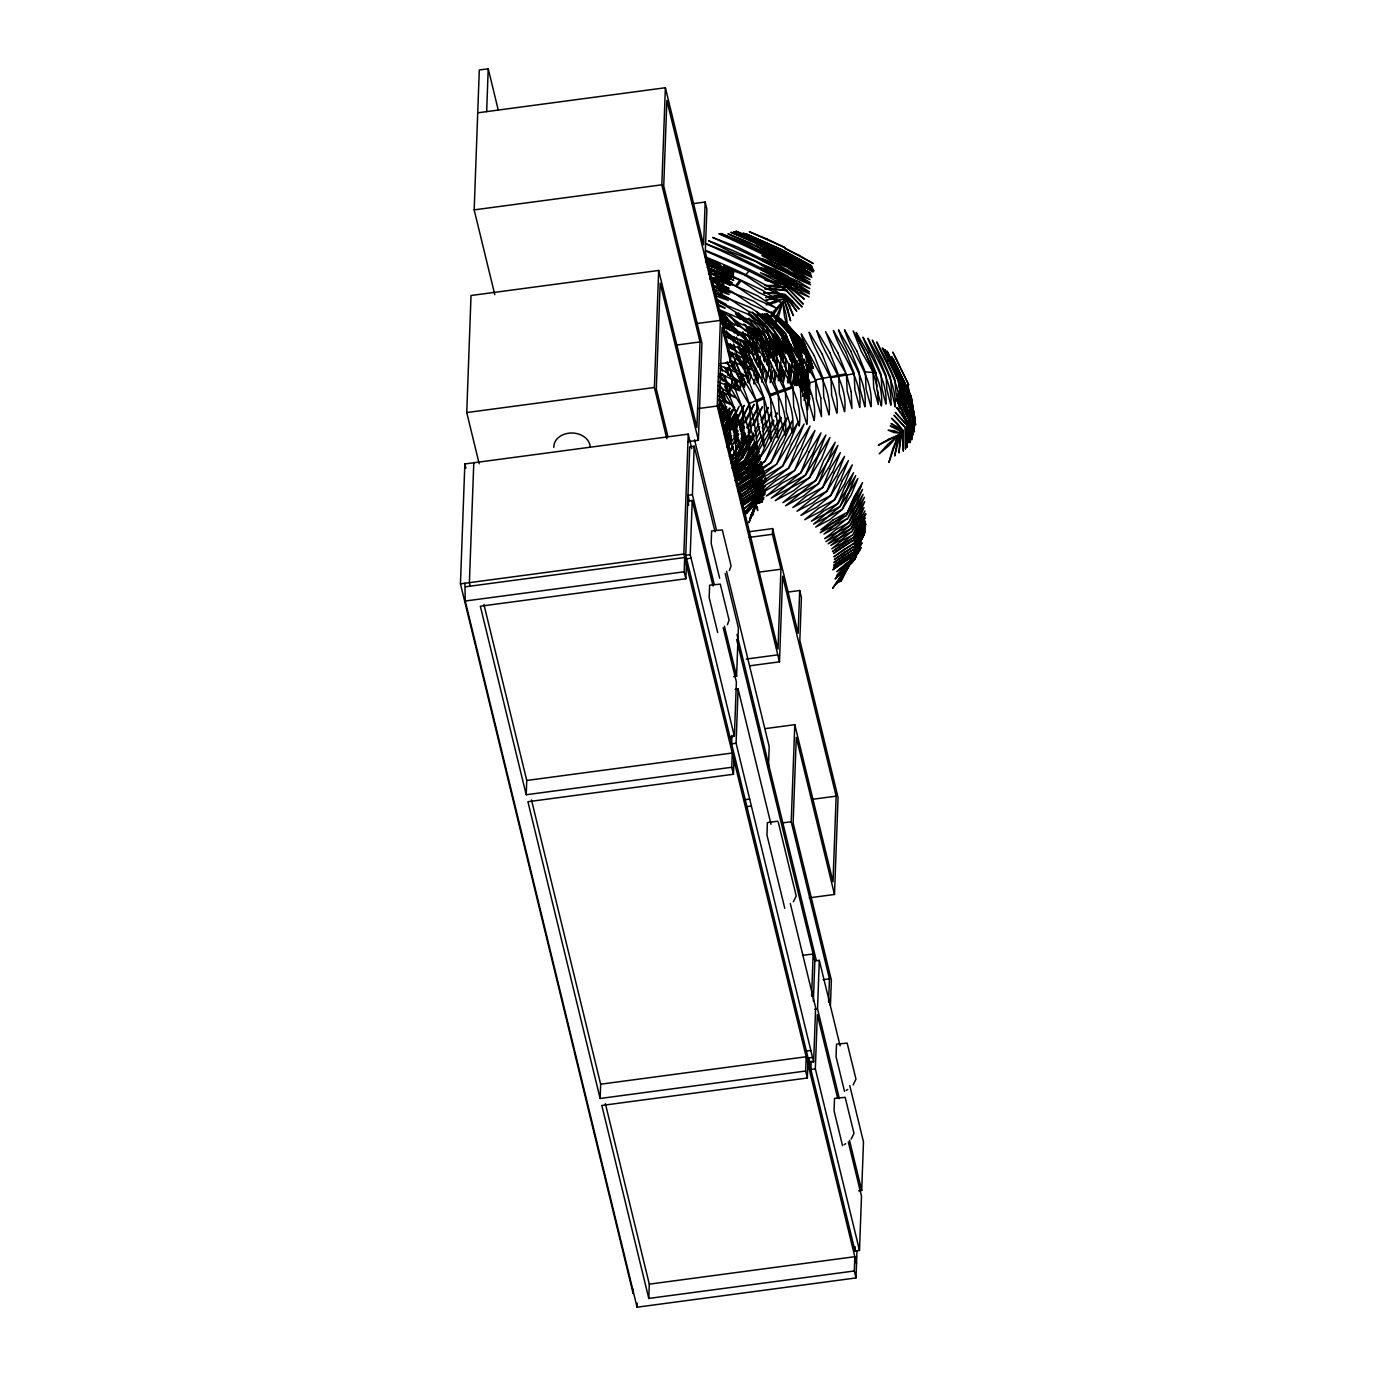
<?xml version="1.0" encoding="UTF-8"?>
<svg xmlns="http://www.w3.org/2000/svg" width="1376" height="1376" viewBox="0 0 1376 1376"><rect width="100%" height="100%" fill="white"/><g stroke="black" fill="none" stroke-linecap="round" stroke-linejoin="round"><path stroke-width="1.5" d="M721.678 319.507L721.695 315.018L722.331 320.178M722.331 321.674L722.314 324.684L721.884 321.227M725.307 320.539L725.324 317.546L725.754 320.986M725.96 324.22L725.943 327.213L725.307 322.053M726.15 321.537L726.167 318.51L726.597 322.001M726.803 323.738L726.786 328.296L726.356 324.805M734.99 387.894L735.025 379.415M740.34 375.734L740.288 388.445L743.178 375.562M743.625 365.242L743.642 358.878L736.47 337.034M744.364 378.796L744.33 387.275L745.568 381.754M747.65 366.188L746.394 378.073M747.667 361.957L747.684 357.708L743.092 341.179M748.424 382.442L748.475 371.847M751.709 369.834L751.76 359.239M754.065 380L754.048 384.042L756.748 371.967M754.082 375.94L754.117 369.852M757.092 382.545L757.144 372.397M757.247 359.824L757.264 355.765L752.861 339.958L745.465 324.719L749.868 340.526L757.264 355.765L756.353 359.79M760.24 370.488L760.292 360.34M761.685 382.029L762.717 364.726M764.592 361.974L764.626 356.35L760.584 342.16L755.544 331.616M766.071 370.849L766.002 382.098L768.874 369.542L768.943 358.293M729.71 385.59L729.624 393.261L732.548 379.449M733.047 369.8L733.116 362.129L732.29 366.068M719.459 393.192L719.51 389.374M727.852 375.338L727.956 367.719M773.123 360.77L771.988 352.961M774.619 369.834L774.43 383.164L776.752 372.879M777.199 370.832L777.388 357.519L775.548 365.741M780.966 358.104L780.76 369.938L778.352 380.774L779.762 363.522M783.426 362.696L783.494 358.74L779.848 346.408L774.034 333.714L777.732 346.03L783.546 358.723L782.686 362.352M783.615 370.23L783.391 382.064L785.404 373.034M785.799 371.228L786.023 359.394L780.261 346.683L776.546 334.351L782.359 347.062M808.813 396.116L808.71 401.568L808.692 397.681M809.277 389.288L809.38 383.01L805.252 372.449L807.213 377.179M809.329 396.116L809.294 401.5L809.277 396.288M633.287 1289.243L633.132 1293.526L460.444 583.854L464.847 463.953L688.241 434.111L691.801 448.714M479.192 463.798L466.739 412.559L471.022 295.513L658.674 270.453L696.91 427.558L700.04 341.919L661.822 184.814L665.382 87.737L477.73 112.815M494.792 294.636L474.17 209.874L479.295 69.987L488.222 68.8L498.284 110.149M856.99 1250.836L856.01 1277.943L637.071 1307.2L465.243 601.02L464.916 583.252M473.791 462.766L469.388 582.667L470.231 586.159M486.657 111.628L488.222 68.8M526.75 780.467L732.273 753.016L731.74 767.275L526.217 794.743L526.75 780.467L483.888 604.374M600.658 1084.202L806.181 1056.751L805.648 1071.027L600.125 1098.478L600.658 1084.202L531.48 799.903M666.844 438.72L654.391 387.499L658.674 270.453M637.071 1307.2L637.226 1303.124M649.3 1284.152L854.823 1256.701L854.307 1270.977L648.784 1298.428L649.3 1284.152L605.371 1103.638M856.526 1263.684L683.838 554.012L688.241 434.111M526.217 794.743L480.344 606.214L685.867 578.763L684.164 571.78L684.698 557.504L465.776 586.744M848.287 1141.891L861.496 1196.14L859.501 1250.388L855.029 1250.99L685.747 555.285L689.737 446.804L694.192 446.202L715.021 531.755M685.867 578.763L686.4 564.487M729.934 736.831L734.388 736.229L690.219 554.683L692.214 500.451L687.742 501.036L688.757 505.216M714.247 584.456L692.42 494.741L694.192 446.202M692.403 203.734L705.166 202.031L703.6 244.842L665.382 87.737M687.845 441.662L698.389 440.251L701.949 343.192L663.731 186.087L666.861 100.431L720.388 320.384L717.24 406.023L779.487 661.839L749.972 665.778M720.044 363.694L730.57 362.284L730.794 356.573L705.303 251.825L706.868 209.014L705.166 202.031M731.929 735.455L731.619 743.814L736.091 743.212L738.086 688.963L735.111 689.376M734.388 736.229L736.384 681.98L723.191 627.731M733.614 676.682L736.59 676.27L738.379 627.748L725.169 573.5M600.125 1098.478L527.92 801.726L733.442 774.258L733.958 759.999M730.57 362.284L722.09 327.368L719.149 407.296L777.99 649.145L780.932 569.217L772.435 534.301L772.641 528.59L749.456 531.686M768.496 765.847L769.201 746.618L726.545 571.281M779.487 661.839L782.634 576.2L836.144 796.136L833.013 881.792L794.778 724.67L765.262 728.626M828.593 1002.089L829.453 978.852L791.217 821.747L794.778 724.67M787.055 592.196L799.697 590.51L798.132 633.321L772.641 528.59M648.784 1298.428L601.828 1105.461L807.351 1078.01L807.867 1063.734M809.312 1058.282L809.157 1062.461L813.629 1061.859L815.624 1007.628L790.288 903.482M811.599 996.172L813.147 953.981L802.518 955.391M811.169 1061.102L810.86 1069.444L815.332 1068.842L817.327 1014.611L837.623 1098.065M813.371 1001.057L814.833 960.964L736.624 639.496M839.36 1098.616L817.533 1008.9L819.305 960.362L814.833 960.964M830.416 1005.65L831.362 980.125L793.126 823.02L796.274 737.364L834.492 894.469L809.191 897.857M834.492 894.469L838.053 797.409L799.834 640.304L801.4 597.494L799.697 590.51M855.029 1250.99L855.184 1246.811M858.727 1190.842L861.703 1190.429L863.474 1141.908L849.766 1085.561M787.794 377.299L787.64 381.135L788.448 377.058M787.949 373.481L789.325 363.539M789.669 370.952L789.91 365.208M790.357 365.225L788.018 383.061L789.704 365.483M794.726 372.844L795.087 363.711L789.79 348.713M801.554 371.021L799.594 386.88L801.64 369.146M809.071 388.342L809.432 382.27L804.22 369.267L809.484 382.218L808.778 389.614M807.282 389.563L806.422 398.61L807.936 382.081M807.351 389.064L808.039 381.926M713.542 283.129L714.041 277.969L722.022 293.312L717.378 285.916M794.657 374.668L792.714 384.386L795.087 363.711L788.844 348.214M798.235 376.422L796.377 385.676L798.648 365.982L796.928 360.718M798.235 375.975L799.903 367.65L797.856 385.366L798.648 365.982L796.24 360.357M724.722 379.793L725.548 375.82M726.356 371.847L727.182 367.874M730.192 375.94L731.447 370.024M781.895 365.982L780.88 381.427L783.271 370.574M784.406 366.618L786.023 359.394M735.386 388.17L736.624 382.648M742.421 364.399L743.642 358.878M744.399 372.432L747.684 357.708L739.961 341.781M749.714 366.326L751.365 358.964M749.232 383.01L750.883 375.648M758.503 364.33L760.309 356.281M757.54 382.562L759.346 374.513M771.317 365.173L770.216 382.614L772.985 370.282M763.663 360.529L764.626 356.35L757.901 342.28L754.444 330.12M763.112 375.751L764.54 369.473M767.034 364.795L768.462 358.517M712.699 283.043L714.041 277.969L716.707 284.333M804.771 360.271L799.955 372.896L804.53 360.03M753.807 511.081L752.345 515.759L755.82 505.25L748.888 522.708L752.19 514.263M754.358 509.928L755.82 505.25L752.517 513.695M826.443 463.626L818.428 483.767L803.412 496.1L785.558 505.818L800.574 493.468L818.428 483.767L829.866 465.57L837.881 445.428L815.744 480.568L800.729 492.9L782.875 502.618L797.891 490.269L815.744 480.568L823.76 460.427L835.198 442.229L827.182 462.37M752.913 511.511L749.989 518.821L756.06 503.857L762.476 501.741L756.095 503.874L753.119 511.167M753.394 510.066L756.301 503.117L750.436 517.238L753.343 510.29M754.598 442.78L747.994 458.225L733.219 469.44M756.267 438.91L760.016 431.514M763.302 431.445L771.558 412.129L768.41 417.41M773.931 420.643L767.309 436.106L753.652 459.016L735.868 472.518M775.582 416.79L777.234 412.92L775.135 416.446M781.138 417.719C772.177 441.558 759.758 465.501 735.747 476.956M732.565 446.357L730.157 451.689L733.339 447.028M734.165 442.814L738.723 434.369M741.079 433.956L744.296 426.852M735.541 449.264L739.566 440.389M744.863 435.074L741.647 442.195L733.133 454.596L729.813 457.262M740.684 446.426L735.764 457.228L731.31 460.754M745.723 440.87L735.764 457.228L730.725 459.825M753.738 432.924L742.576 457.572L732.634 464.727L739.308 461.321L746.858 450.399M749.318 444.998L752.586 437.792L745.087 448.748L739.359 461.356L733.425 466.051M759.707 426.474L742.576 457.572L731.929 464.434M761.41 422.673L768.29 407.52L761.014 420.213M727.302 439.305L729.693 434.042M733.511 432.03L736.693 425.012M728.747 445.291L731.138 440.028M738.138 430.98L728.231 447.234M739.738 427.472L742.128 422.208L739.978 425.339M719.786 412.662L723.054 405.593L718.668 412.112M721.798 417.427L726.717 406.832L720.13 416.601M723.449 422.14L729.985 408.018L723.398 417.788M724.98 425.373L732.342 409.48L723.57 422.518M724.258 430.292L735.472 412.473L729.314 425.769M725.479 434.386L728.11 428.693M755.028 442.143L749.954 453.031L742.644 463.918L748.578 451.225L754.839 441.885M754.77 445.274L749.92 455.68L742.92 466.103L748.596 453.942L754.409 445.274M747.185 472.983L752.586 461.39L759.26 451.448L753.859 463.041L747.185 472.983L736.693 478.504M721.815 425.132L729.676 408.466L721.557 423.103M724.12 429.45L734.612 407.244L723.449 427.368M727.078 432.098L739.308 406.195L724.086 433.629M726.287 438.342L744.141 405.352L732.772 429.415M726.872 446.994L731.241 437.74M739.48 425.115L749.094 404.75L733.872 432.184M729.349 451.982L738.104 433.474M741.956 430.086L743.711 426.388M745.448 422.69L754.203 404.183L739.978 429.794M739.222 442.625L732.152 457.572L745.414 433.698M740.976 438.892L743.625 433.285M748.2 428.108L750.849 422.501M752.603 418.768L757.901 407.554L746.686 427.764M746.446 436.14L736.728 456.694L731.705 460.186M753.652 425.373L762.476 406.677L748.2 432.408M718.616 406.47L720.37 402.824M720.302 414.658L722.108 410.891L720.026 414.606M721.884 418.579L726.39 409.171L721.179 418.459M804.874 396.013L807.884 390.062L807.471 409.704L807.884 390.062L803.928 400.158M756.404 476.887L752.569 484.335L755.596 479.433M757.608 476.182L762.39 466.877L757.35 475.03M758.331 477.575L753.549 486.863L758.589 478.71M761.444 473.138L763.37 469.422L759.346 475.941M759.414 480.809L764.196 471.504L754.392 488.962L758.417 482.443M762.442 481.72L755.51 493.588L762.304 481.032M760.842 487.603L756.06 496.908L765.864 479.45L755.923 495.205L765.744 477.747L760.962 487.052M726.82 440.423L730.88 433.096M727.715 447.131L731.774 439.821M733.804 436.158L736.848 430.671M729.779 452.05L732.823 446.564M734.853 442.9L737.897 437.413M740.804 449.35L736.728 456.694L731.464 460.238M742.851 445.669L751.004 430.98M754.788 431.101L758.933 423.842M711.856 281.306L714.041 277.625M861.032 486.536L852.948 500.159L846.068 516.138L854.152 502.532L862.563 482.512L854.1 496.753L846.911 513.472L855.373 499.23M762.115 427.988L766.312 420.936M761.65 435.315L747.994 458.225L731.843 468.046M773.037 419.972L763.577 435.831L753.652 459.016L734.337 470.764M780.691 417.375L769.15 436.76L759.225 459.945L734.474 475.494M856.25 554.906L850.368 563.541L860.103 549.953L836.574 575.839L852.724 559.206L861.152 547.528L856.732 554.15M854.238 558.587L858.555 552.137M726.064 431.17L728.437 427.661M730.484 425.184L737.57 414.675L730.518 429.862L725.806 436.88M732.651 429.157L739.084 419.749M727.336 441.627L731.636 435.349M734.612 433.182L736.745 430.052M742.576 443.055L748.991 433.664M740.838 431.273L744.038 426.612M735.472 443.932L738.671 439.271M741.698 437.293L744.898 432.632M736.521 286.586L740.804 281.031M735.61 285.709L739.944 280.154M804.1 359.6L797.254 366.274L804.014 359.153M745.121 275.63L749.456 270.401M729.383 570.455L731.103 565.949L722.28 529.898L711.616 530.93L711.168 543.348L719.665 578.264M727.388 624.704L729.108 620.18L720.284 584.146L709.638 585.178L709.173 597.58L717.67 632.496M836.298 577.679L850.334 563.214L843.333 570.868M793.367 901.727L796.222 896L778.317 822.298M853.12 1084.89L855.975 1079.162L847.152 1043.111L836.505 1044.143L836.04 1056.562L844.537 1091.478M851.142 1139.122L853.997 1133.394L845.156 1097.343L834.51 1098.392L834.062 1110.793L842.542 1145.709M731.619 463.987L737.519 459.274L730.862 462.766M733.735 470.265L742.094 463.66L734.767 467.513M735.868 471.194L742.558 465.914L733.408 470.747M734.836 475.219L743.952 468.012L733.976 473.275M736.263 478.401L745.826 470.833L752.517 460.891L757.918 449.298L751.244 459.24L745.844 470.833L735.352 476.354M737.588 480.551L742.386 476.767M739.29 482.357L748.406 475.15L754.753 465.673L759.913 454.63L753.549 464.108L748.406 475.15L738.413 480.413M737.054 484.885L749.318 477.558L737.519 485.934M738.344 487.414L750.608 480.069L738.809 488.463M735.059 480.671L744.468 473.31L765.073 461.235L778.231 439.563L787.571 417.066L774.396 438.703L765.056 461.201L747.822 474.737L737.519 480.774M736.418 485.745L751.244 474.307L770.852 462.611L783.391 441.954L792.37 420.643L779.848 441.404L770.887 462.697L754.375 475.305L736.556 485.952M737.897 490.819L751.657 482.133L737.949 491.37M739.29 492.453L752.276 484.249L739.325 492.969M740.271 494.982L753.257 486.777L740.305 495.515M741.096 497.08L754.082 488.876L741.148 497.596M741.664 499.488L754.65 491.284L741.716 500.004M740.598 502.911L755.2 493.502L740.632 503.169M742.644 503.324L755.63 495.102L742.679 503.84M742.644 505.13L755.785 496.822L742.696 505.663M846.154 1090.48L847.719 1089.448M844.176 1144.729L845.724 1143.68M729.366 456.591L733.133 454.596M749.163 403.615L763.302 397.234M756.714 401.826L763.8 398.696M770.973 395.703L793.04 387.688M770.508 394.258L792.662 386.312M808.09 383.164L815.693 381.152M815.4 379.862L846.223 373.704M831.001 377.643L854.118 373.739M474.17 209.874L661.822 184.814M697.185 323.48L720.388 320.384M676.854 345.015L700.04 341.919M466.739 412.559L654.391 387.499M698.268 408.569L717.24 406.023M692.42 494.741L687.948 495.326L689.479 501.586M749.249 537.397L772.435 534.301M460.444 583.854L683.838 554.012M685.747 555.285L690.219 554.683M686.607 558.776L691.079 558.174M465.243 601.02L684.164 571.78M759.844 572.02L780.932 569.217M746.153 659.087L777.784 654.856M745.224 799.662L749.679 799.078M746.91 806.646L751.382 806.061M812.958 799.232L836.144 796.136M777.87 821.18L767.395 822.59L766.948 834.991L784.784 908.315M782.789 822.865L791.217 821.747M823.123 979.695L829.453 978.852M814.558 1009.296L817.533 1008.9M806.388 1051.04L810.86 1050.438M808.09 1058.024L812.545 1057.422M709.036 270.126L713.198 269.885M709.053 271.76L715.124 271.399L729.469 280.876L715.124 271.433L708.812 271.192M708.795 274.082L714.866 273.738L708.554 273.514M710.085 269.576L713.542 269.696M865.177 371.898L875.944 372.69M706.421 260.374L712.183 261.13M706.903 261.492L714.161 262.438L707.006 260.872M707.23 262.317L714.488 263.263L707.333 261.698M705.888 262.506L714.952 263.693L706.008 261.732M707.608 264.381L714.866 265.344L707.711 263.779M707.711 265.688L714.952 266.634L707.797 265.069M711.598 266.841L715.228 267.322L708.072 265.757M801.933 355.008L798.51 354.544L802.242 356.229M706.37 259.6L712.699 260.477L706.37 259.359M705.785 259.84L709.62 260.477M711.736 260.89L705.974 259.944L711.753 260.872M705.854 259.789L709.638 260.46M706.524 259.737L712.2 260.976M715.847 300.931L746.979 313.762L767.653 327.694L744.106 317.529L715.967 299.59M712.011 284.694L753.446 301.069L772.228 313.659L750.728 304.285L731.929 291.695L711.788 280.996M714.092 292.675L750.281 307.536L769.941 320.608L747.34 310.666L727.68 297.577L713.387 289.992M708.692 265.035L762.08 290.061L780.794 302.393L759.225 292.778L740.512 280.429L707.264 267.185M710.205 276.817L736.108 286.208L757.66 295.823L776.374 308.155L754.805 298.54L736.091 286.191L712.269 273.704M713.886 286.862L730.226 292.796L717.274 285.572M712.699 288.582L729.039 294.516L716.088 287.309M715.056 295.651L728.351 300.467L714.591 292.813M716.621 300.88L726.098 304.337L715.778 298.592M717.532 305.386L725.118 308.138L718.238 304.302M719.184 312.197L722.985 313.573L719.545 311.664M705.045 256.796C732.72 267.873 760.206 280.532 785.111 296.992L763.542 287.223L744.846 275.045L718.943 265.516L706.094 258.843M709.964 279.053L728.988 288.41L716.019 283.49M705.664 250.518C733.941 261.543 761.805 274.357 787.45 290.646C760.584 276.284 733.494 263.401 705.682 250.965M714.006 261.681L719.854 264.003M715.864 263.59L719.545 265.069M723.845 266.6L733.614 270.47L723.759 265.551M726.27 274.667L733.735 277.642L726.218 273.876M802.191 352.875L798.458 351.396L801.107 353.168M709.122 268.888L733.718 280.274L708.795 269.163M709.414 272.156L732.152 282.802L721.076 278.382M720.594 269.558L707.539 264.261L714.385 267.718M728.85 274.116L732.582 275.63L725.737 272.173M722.348 273.033L731.671 276.817M722.864 327.058L736.521 332.837L759.277 348.283L733.907 337.55L725.152 331.599M724.172 336.002L731.912 339.27L754.891 354.819L729.727 344.189M728.265 351.602L751.502 361.406L728.523 345.858M730.467 360.564L751.554 369.473L730.536 355.249M719.958 365.638L746.807 376.972L725.788 362.765M720.061 374.117L743.074 383.835L720.302 368.424M718.324 381.857L739.411 390.75L718.392 376.542M718.582 390.457L735.833 397.75L718.324 385.899M718.788 399.453L732.221 405.112L718.203 395.634M718.375 407.485L730.123 412.456L718.41 404.596M721.144 417.719L731.017 421.899L720.852 415.07M723.638 427.093L729.332 429.536L722.331 424.978M721.058 318.527L740.735 327.006L763.198 342.16L737.622 331.117L722.056 320.642M714.574 261.302L720.181 263.779M726.975 267.047L734.457 270.332L723.931 265.413M729.091 268.32L734.973 270.9L729.452 268.32M730.45 269.421L734.388 271.158L730.226 269.128M720.061 265.43L710.704 261.32L719.476 265.413M726.855 268.698L732.462 271.175L723.243 266.531M763.663 241.677L745.809 233.8L782.187 249.916L764.351 242.038M762.235 241.368L744.382 233.49L780.76 249.606L810.137 265.568L796.188 258M762.923 241.729L794.674 257.226M713.972 261.423L719.51 264.003M727.199 268.716L732.462 271.175L714.333 263.693L733.322 272.431L724.034 267.787M773.278 256.83L744.364 242.589L720.904 233.507C748.596 246.321 775.892 258.912 802.741 273.377L778.627 259.359M782.015 262.111L742.404 242.795L718.943 233.714C746.635 246.528 773.931 259.118 800.78 273.583L788.895 266.136M769.253 262.678L737.158 246.906L712.63 237.429C741.578 250.81 770.13 263.968 798.183 279.087L780.433 267.976M775.531 273.618L794.158 282.458C767.344 265.448 738.241 252.066 708.588 240.783L731.378 252.135L755.906 261.629L773.673 272.74M772.194 273.583L730.776 253.39L706.249 243.913C735.197 257.312 763.749 270.453 791.819 285.589L775.823 275.578M770.457 248.402L813.25 269.472L799.387 261.457M769.872 248.23L753.188 240.198L810.877 267.099L785.283 253.322L798.476 260.958M723.57 267.357L732.858 272.001M715.864 263.796L723.312 267.512M714.798 264.123L724.103 268.767M708.932 272.551L717.378 276.903M722.658 273.6L730.157 277.47L722.778 272.895M798.2 260.958L777.251 249.452L736.126 231.237L777.251 249.452L798.286 260.683M803.464 263.745L810.498 267.46L803.515 263.59M775.909 265.688L789.05 272.706L775.376 267.666L762.235 260.649L788.689 270.59L775.531 263.573L761.857 258.533L775.015 265.551M774.86 274.736L788.018 281.753L774.344 276.731L761.186 269.713L787.949 279.758L774.791 272.723L761.117 267.701L774.258 274.718M720.542 279.896L730.639 285.348L710.738 277.006M794.76 257.69L808.71 265.258L779.298 249.348L742.954 233.18L779.332 249.297L793.247 256.916M798.114 349.848L801.881 351.998M716.758 270.694L730.002 279.5L716.707 270.814M798.734 286.93L809.501 293.793L798.476 289.029L787.708 282.166L809.432 291.798L798.665 284.918L787.622 280.154L798.407 287.034M799.852 348.799L796.687 346.374L800.488 349.848M803.343 352.239L806.508 354.664L801.434 350.02M714.608 274.839L723.862 284.471L718.805 279.999M726.786 343.226L735.489 351.138M729.246 353.099L732.135 355.73L729.521 352.342M744.382 321.434L735.541 313.315L740.271 319.37M749.008 326.542L762.27 338.72L768.84 352.032L770.371 358.07M745.104 333.56L754.34 342.039L759.5 352.48M734.56 325.39L725.324 316.893C738.344 335.056 759.621 347.87 760.894 372.518M723.346 320.625L738.121 335.108M739.084 339.098L746.772 346.167L750.212 353.116M726.098 330.859L738.138 344.585M734.148 342.263L724.275 331.857M749.043 318.303C762.424 329.604 772.658 344.912 775.462 362.421L769.494 350.106L766.26 337.516L754.237 326.232L748.166 318.63M797.547 335.555L788.207 325.94L803.515 342.727L795.242 333.181M789.342 327.299L801.761 340.044M795.328 334.11L804.668 343.725L786.745 323.704L797.633 336.484M791.836 330.257L780.76 319.043L795.93 336.449L800.35 346.872M792.387 330.945L800.419 339.236L783.804 321.967M787.743 327.127L778.386 317.46L794.262 335.916L801.658 355.971L794.244 335.933L784.888 326.25M788.568 327.918L793.023 332.528M786.573 326.783L795.93 336.449L801.864 353.047M786.074 326.594L776.7 316.927L790.478 332.803L781.688 323.721M778.575 319.559L771.248 311.991L792.335 335.108L773.948 315.207M725.548 317.323L718.874 310.477L726.356 318.303L718.427 310.34M719.218 311.664L723.26 315.861L719.82 312.249M719.218 311.974L721.918 314.777L718.478 311.148M721.11 313.143L724.55 316.772M727.904 321.623L727.164 318.492L722.383 313.298L724.516 315.603M725.066 316.136L727.182 318.441M789.686 328.245L793.591 332.682M798.046 338.29L790.908 330.12L805.665 347.113L798.544 338.926M732.84 326.817L734.767 329.139L732.926 326.611M715.451 277.539L722.572 287.859L715.193 277.677M726.511 317.77L728.3 320.023L724.447 314.949L728.747 322.345M749.972 327.006L759.432 339.098L766.002 352.411L769.58 366.515L763.009 353.219L759.432 339.098L743.814 323.91M745.465 322.018L738.379 312.937L751.623 325.114L762.27 338.72L765.83 352.841L771.472 364.244M745.689 330.98L729.366 315.087L738.018 326.146M749.404 335.727L754.34 342.039L758.073 356.797L764.953 370.712L764.007 367.014M741.647 332.786L750.298 343.862L754.014 358.603L758.314 367.306M741.836 339.855L746.772 346.167L750.505 360.925L757.385 374.822L755.51 367.444M723.036 320.797L730.45 330.274M730.398 344.052L735.627 350.777M728.592 320.935L728.97 321.64M727.147 319.215L725.943 317.546L728.936 321.468L727.732 319.8M731.757 326.49L734.578 330.67L731.998 326.284M731.946 327.746L734.801 332.528L732.187 327.66M740.116 348.231C757.798 375.923 770.956 407.984 771.042 441.266L765.383 421.056L763.835 397.922L748.871 372.758L738.706 346.511M732.032 349.538L728.85 344.172L730.398 348.162M734.165 353.116L744.812 371.004L756.422 401.001L740.46 374.169L731.946 352.17M730.243 361.974C745.981 388.72 756.92 419.439 757.006 450.743L750.986 429.192L749.318 404.51L733.339 377.66L727.147 361.664M724.412 367.186L729.744 376.13M719.786 374.341L724.034 381.496M719.682 384.661L722.882 390.027M724.997 393.605L735.644 411.51L741.681 433.079L743.35 457.744L737.312 436.192L735.661 411.527L724.808 383.491M719.424 399.109L729.005 415.208L730.673 439.907L736.71 461.459L735.042 436.794L729.555 417.186M864.833 351.241L853.103 330.911L861.238 351.293L872.969 371.623L877.062 386.604M731.413 326.972L734.474 332.923M738.723 356.057L744.089 366.859L748.131 382.631M734.801 361.097L739.239 370.041L743.35 385.899L737.14 373.378M748.682 363.178L741.819 349.28L743.212 354.819M751.554 376.198L744.141 358.5M722.056 373.395L725.754 380.86L730.157 397.578L724.619 386.364M900.437 367.667L892.818 352.084L908.745 384.953L901.108 369.37M900.3 373.412L893.007 358.5L910.379 394.688L914.988 419.749L911.222 396.873L894.761 362.593L910.379 394.688L912.684 409.859M725.462 367.77L729.813 376.646M750.35 329.036L755.888 340.474L759.208 352.342M757.522 350.57L752.896 341.042L749.593 329.191M742.868 331.736L747.168 340.577M744.038 341.179L750.058 353.58M733.89 331.719L731.31 326.422L732.462 330.55M737.639 346.494L741.079 353.563M735.782 355.197L738.362 360.512L733.752 343.983M720.37 390.509L726.253 402.566L723.036 390.836M719.046 399.814L721.832 405.524L720.25 399.762M776.907 355.954C771.73 338.96 763.646 323.549 748.527 312.885C757.729 327.213 775.135 335.864 777.612 354.045M731.224 326.989L732.668 329.965M899.508 373.12L891.562 356.573L911.222 396.873L912.718 407.279M765.589 349.384L762.218 342.349L758.193 328.176L764.918 342.228L768.943 356.418M783.89 352.652C779.762 335.899 769.941 322.294 756.301 311.475C766.277 325.596 783.064 335.176 785.576 353.649M776.563 355.73L770.766 343.226L766.621 329.242L773.26 343.518L776.804 355.507M773.174 356.952L766.535 342.676L762.407 328.675L770.801 348.954M789.807 346.976L793.212 354.423M798.08 357.88L794.468 349.452L796.945 357.038M795.62 354.698L792.731 347.956L793.969 351.74M792.782 349.814L790.374 344.189L791.527 347.715M785.3 343.518L781.344 334.265L785.318 346.391L790.873 359.325L783.89 338.324L793.006 362.284L787.708 349.9M803.206 346.546L800.161 339.408L806.525 356.59L803.962 348.317M801.709 347.044L797.478 337.137L800.316 346.305M804.203 353.821L798.596 338.427L803.945 352.308M906.13 397.096L911.531 410.048L905.236 398.662L899.835 385.71L911.755 407.09L900.059 382.752L905.46 395.703M807.471 378.297L809.432 383.01L809.398 388.376M807.299 378.985L805.39 374.392L809.449 384.661L809.432 388.152M807.557 380.068L809.449 384.661M806.852 381.014L804.943 376.422L809.002 386.708L807.093 382.115M865.573 353.099L872.969 371.623L873.691 387.688L878.284 404.544L877.664 390.492M810.344 360.168L804.719 345.806L812.132 366.274L809.174 358.654M806.026 349.263L811.978 364.571L804.306 343.983L811.341 363.556M804.926 349.16L801.451 340.199L805.115 350.261M804.754 349.349L808.056 357.812L804.547 348.18M805.029 370.23L799.714 356.453L807.936 378.778L801.709 363.023M808.022 379.828L798.458 355.06L805.459 373.618M800.763 363.075L804.169 371.864L795.999 350.674L803.412 370.316L800.522 362.868M730.811 377.918L742.421 407.932L748.458 429.501L750.109 454.166L744.089 432.614L742.421 407.95L726.459 381.083L724.137 375.098M720.267 365.087L722.589 371.09M718.943 389.219L729.005 415.208M719.046 411.218L722.142 419.216M730.14 324.96L728.282 320.023L730.002 325.544M728.919 323.721L730.192 327.092M808.847 361.475L806.302 354.544L811.427 368.854L808.864 361.922M803.12 365.225L808.606 380L800.264 358.431L807.987 379.638M809.518 357.244L806.972 350.14L812.132 365.053L809.604 357.949M798.802 359.566L801.916 369.06M793.935 355.576L796.962 364.795L794.554 385.486L796.928 364.795L790.684 349.298M805.717 356.659L807.488 362.645M807.248 364.571L809.604 372.535L808.073 364.64M730.381 352.342L731.482 356.246M722.692 421.194L728.179 440.784L728.867 451.07M747.736 342.658L750.625 352.978M741.733 332.923L742.885 337.051M736.504 329.38L738.224 335.572M734.182 336.742L735.919 342.951M727.749 334.248L728.902 338.376M792.576 350.863L785.954 334.282L766.776 313.487L786.006 334.265L788.947 345.118M720.319 373.343L722.28 380.774M733.683 361.682L736.263 371.589M736.504 381.41L738.568 389.339L731.464 375.029L729.4 367.1M737.433 354.44L739.462 362.335M808.847 387.292L810.653 394.379M698.389 440.251L660.17 283.146L656.3 388.772L667.928 436.57M694.553 439.787L716.38 529.536M819.305 960.362L840.134 1045.915M737.003 634.491L816.226 960.104M724.412 626.2L736.59 676.27M849.508 1140.36L861.703 1190.429M692.214 500.451L713.026 586.004M738.086 688.963L771.024 824.344M736.091 743.212L813.629 1061.859M815.332 1068.842L859.501 1250.388M731.74 767.275L733.442 774.258M805.648 1071.027L807.351 1078.01M854.307 1270.977L856.01 1277.943M464.847 463.953L465.862 468.132M728.145 324.306L728.884 327.436L728.282 323.188M911.136 412.508L914.438 426.612L911.153 407.193L912.391 417.805M912.168 420.764L914.214 429.57M904.548 398.163L907.214 410.289L902.931 383.921L887.038 351.086L903.017 383.921L904.118 396.133M902.14 405.129L898.304 380.774L902.398 405.112M806.13 362.198L808.314 377.488L805.717 362.112M911.927 405.628L913.974 416.842L912.735 407.778M912.942 411.734L914.988 422.948L914.455 419.198M912.546 412.903L913.234 416.636L912.701 412.989M913.114 410.891L914.455 420.265M912.185 409.343L907.816 384.988L911.961 410.151L910.585 400.605M909.278 392.607L910.843 403.546M809.191 395.256L809.724 399.143M720.25 314.554L720.886 319.731M722.28 421.28L722.555 425.39M553.84 447.372A18.198 14.156 2.1 0 1 571.436 432.993A18.198 14.156 2.1 0 1 590.201 446.959M902.243 431.445L903.378 451.036L902.243 431.445M723.036 316.102L723.656 325.768L723.036 316.102M724.344 317.013L724.963 326.68L724.344 317.013M902.828 430.327L902.914 449.333L902.828 430.327M905.391 427.644L905.494 448.937L905.391 427.644L894.004 415.277L905.425 427.661M906.99 425.15L907.094 446.994L906.99 425.15L895.294 412.439L907.025 425.15M790.667 371.64L790.254 382.064L792.507 362.387L790.667 371.64M899.698 442.367L898.958 452.962L901.727 431.858L899.698 442.367M801.967 378.589L801.073 388.049L803.068 370.368L801.967 378.589M802.707 379.776L801.864 388.703L803.756 372.002L802.707 379.776M803.997 381.53L803.154 390.457L805.046 373.756L803.997 381.53M805.235 382.906L804.392 391.85L806.284 375.149L805.235 382.906M805.803 384.902L804.96 393.828L806.852 377.127L805.803 384.902M806.491 386.673L805.631 395.617L807.523 378.916L806.491 386.673M896.808 444.414L894.658 455.955L900.214 433.182L896.808 444.414M777.079 315.121L773.157 329.208L778.833 315.844L782.755 301.757L786.315 315.637L788.001 329.982L784.44 316.102L782.755 301.757L777.079 315.121M892.835 448.645L888.896 462.439L898.253 435.435L888.294 443.863L879.212 453.839L889.171 445.411L898.253 435.435L892.835 448.645M802.982 449.505L794.623 470.558L806.577 451.534L814.953 430.482L802.982 449.505M809.054 451.913L800.677 472.966L784.974 485.883L766.329 496.031L782.015 483.114L800.677 472.966L812.648 453.942L821.008 432.89L809.054 451.913M813.921 454.063L805.545 475.116L789.841 488.016L771.196 498.164L786.883 485.264L805.545 475.116L817.516 456.075L825.875 435.022L813.921 454.063M817.963 456.557L809.587 477.61L793.9 490.51L775.238 500.658L790.942 487.758L809.587 477.61L821.558 458.569L829.934 437.516L817.963 456.557M830.038 468.906L822.659 487.5L808.864 498.972L792.782 507.486L806.56 496.014L822.659 487.5L832.944 471.177L840.323 452.601L830.038 468.906M834.252 472.656L826.873 491.249L813.078 502.722L796.979 511.236L810.774 499.763L826.873 491.249L837.158 474.926L844.537 456.35L834.252 472.656M756.301 502.876L750.797 516.482L756.301 502.876M838.345 476.715L830.743 495.498L816.742 507.125L800.866 515.432L814.867 503.805L830.743 495.498L840.822 479.33L848.407 460.564L838.345 476.715M842.198 480.998L834.613 499.78L820.612 511.408L804.736 519.715L818.737 508.088L834.613 499.78L844.675 483.612L852.277 464.83L842.198 480.998M797.444 446.443L788.62 468.184L772.16 481.359L752.483 492.505L768.943 479.33L788.62 468.184L801.228 447.819L810.051 426.078L797.444 446.443M844.726 486.949L837.915 503.616L825.394 513.884L811.427 521.194L823.88 510.892L837.846 503.564L846.756 489.34L853.55 472.69L844.726 486.949M846.859 489.908L840.065 506.557L827.526 516.826L813.577 524.153L826.03 513.833L839.996 506.523L848.906 492.281L855.7 475.632L846.859 489.908M849.009 492.849L842.215 509.498L829.676 519.784L815.71 527.094L828.18 516.774L842.146 509.464L851.039 495.24L857.85 478.59L849.009 492.849M785.421 442.694L776.563 464.297L789.153 443.812L798.011 422.208L785.421 442.694M791.492 444.517L782.634 466.103L766.191 479.14L746.532 490.458L762.975 477.438L782.634 466.103L795.225 445.618L804.083 424.014L791.492 444.517M854.376 503.066L847.496 519.044L855.58 505.422L862.477 489.443L854.376 503.066M855.39 507.383L848.803 522.639L837.09 532.03L824.688 538.687L836.367 529.278L848.786 522.639L856.526 509.636L863.096 494.38L855.39 507.383M856.629 510.324L850.058 525.58L838.345 534.972L825.927 541.628L837.623 532.22L850.024 525.563L857.781 512.577L864.352 497.321L856.629 510.324M857.351 513.988L851.09 528.522L839.962 537.466L828.146 543.812L839.274 534.851L851.09 528.522L858.452 516.138L864.713 501.604L857.351 513.988M857.403 518.718L851.761 531.807L858.383 520.661L864.025 507.572L857.403 518.718M858.314 522.089L852.69 535.178L859.312 524.032L864.936 510.943L858.314 522.089M743.298 446.684L737.57 459.292L745.07 448.335L750.797 435.728L743.298 446.684M749.989 456.041L744.313 468.201L751.313 457.778L756.972 445.635L749.989 456.041M754.168 467.685L749.524 477.627L759.879 459.171L754.168 467.685M755.441 470.196L750.797 480.138L761.152 461.682L755.441 470.196M859.828 525.15L853.516 538.033L865.831 513.798L859.828 525.15M859.45 528.522L853.481 540.682L865.108 517.789L859.45 528.522M859.794 531.841L853.825 544.002L865.47 521.108L859.794 531.841M860.241 534.61L854.29 546.771L865.917 523.878L860.241 534.61M859.811 537.638L853.842 549.798L865.487 526.905L859.811 537.638M859.553 540.476L853.584 552.636L865.212 529.76L859.553 540.476M859.518 542.557L853.55 554.717L865.177 531.841L859.518 542.557M858.762 544.655L852.81 556.816L864.438 533.94L858.762 544.655M845.122 572.794L840.753 581.515L849.921 564.143L845.122 572.794M756.972 472.432L751.915 482.271L762.304 463.798L756.972 472.432M759.741 482.064L754.96 491.37L764.764 473.912L759.741 482.064M857.816 549.85L853.275 558.312L862.012 542.763L857.816 549.85M844.107 573.087L838.81 582.134L849.68 564.435L844.107 573.087M842.662 574.274L836.608 583.82L848.768 565.244L852.656 561.958L848.786 565.261L842.662 574.274M760.79 491.593L756.662 498.009L743.952 508.862L756.611 498.009L765.004 486.261L760.79 491.593M840.134 577.198L832.652 588.326L847.564 566.895L835.249 578.814L847.564 566.895L840.134 577.198M773.553 311.578L765.383 323.291L774.722 312.92L782.875 301.206L773.553 311.578M805.356 392.28L802.483 396.15L808.004 389.769L805.356 392.28M750.556 505.061L744.932 512.147L765.503 490.011L750.556 505.061M750.797 506.643L745.328 513.54L756.336 502.12L751.451 508.26L746.205 513.747L756.68 500.503L750.797 506.643M853.344 559.533L849.955 563.782L856.216 556.781L853.344 559.533M761.031 495.652L756.697 500.52L765.366 491.989L761.031 495.652M760.722 497.493L756.387 502.36L765.056 493.829L760.722 497.493M853.086 561.03L849.938 564.538L855.322 558.862L853.086 561.03M844.262 570.06L842.146 572.364L847.857 566.637L844.262 570.06M844.004 568.976L836.161 577.542L851.899 561.339L844.004 568.976M845.105 564.418L836.866 571.676L853.172 558.312L845.105 564.418M775.978 480.62L760.274 493.52L778.936 483.372L794.623 470.472L775.978 480.62M760.206 499.471L756.353 502.601L763.921 497.493L760.206 499.471M833.082 519.973L820.836 529.829L833.839 522.863L846.085 513.007L833.082 519.973M832.514 522.811L820.268 532.667L833.271 525.701L845.518 515.845L832.514 522.811M835.129 525.082L823.983 534.043L835.817 527.696L846.945 518.752L835.129 525.082M840.805 537.38L830.777 545.446L841.424 539.736L851.434 531.669L840.805 537.38M841.716 540.751L831.706 548.818L842.336 543.107L852.363 535.04L841.716 540.751M756.92 475.614L740.477 488.635L760.137 477.3L776.58 464.28L756.92 475.614M843.075 543.83L832.532 551.57L853.12 537.81L843.075 543.83M843.488 546.186L833.529 553.496L852.982 540.493L843.488 546.186M843.849 549.506L833.89 556.816L853.344 543.812L843.849 549.506M844.296 552.275L834.338 559.585L853.791 546.582L844.296 552.275M843.866 555.302L833.908 562.612L853.361 549.626L843.866 555.302M843.591 558.157L833.632 565.45L853.086 552.464L843.591 558.157M843.557 560.238L833.598 567.531L853.051 554.545L843.557 560.238M842.766 562.423L832.686 569.802L852.363 556.661L842.766 562.423M760.378 500.64L756.576 503.203L763.732 499.161L760.378 500.64M888.569 439.305L878.301 445.222L898.614 435.04L888.569 439.305M774.568 300.966L766.208 304.853L775.204 302.582L783.563 298.695L774.568 300.966M774.808 297.56L765.847 300.106L784.2 296.683L774.808 297.56M774.877 295.857L765.727 297.491L784.458 295.754L774.877 295.857M775.961 285.503L764.901 285.4L776.098 287.257L787.158 287.36L803.309 304.113L787.141 287.378L775.961 285.503M775.496 288.788L764.712 288.685L786.384 290.594L802.122 306.917L786.367 290.611L775.496 288.788M774.361 292.847L763.594 292.744L785.266 294.653L774.361 292.847M894.297 430.826L888.122 430.138L893.918 432.528L900.093 433.199L894.297 430.826M710.119 261.406L706.094 260.735L710.119 261.406M776.322 282.097L764.987 280.05L787.502 285.83L776.322 282.097M896.12 428.074L890.203 425.924L901.59 431.875L896.12 428.074M775.049 257.346L760.567 252.014L774.499 259.445L788.981 264.777L775.049 257.346M775.479 260.614L761.805 255.575L774.963 262.592L788.637 267.632L775.479 260.614M775.17 269.49L761.496 264.45L774.654 271.468L788.328 276.507L775.17 269.49M774.189 277.814L760.515 272.775L773.656 279.81L787.33 284.832L774.189 277.814M723.948 269.438L714.712 265.774L733.236 274.082L723.948 269.438M724.034 270.728L714.815 267.064L733.339 275.372L724.034 270.728M724.309 271.416L715.073 267.752L733.597 276.06L724.309 271.416M721.488 268.372L708.451 263.074L733.477 274.443L721.488 268.372M767.361 239.149L749.284 231.736L785.627 247.938L767.361 239.149M767.12 243.5L749.817 236.414L784.595 251.911L767.12 243.5M768.118 244.601L750.814 237.515L785.593 252.995L768.118 244.601M786.384 254.99L753.928 241.643L787.124 256.418L813.99 270.917L786.367 255.007M771.884 250.432L756.164 243.999L787.777 258.069L813.371 271.863L771.884 250.432M773.794 253.7L759.638 247.904L788.087 260.58L773.794 253.7M774.258 256.005L760.102 250.208L788.568 262.868L774.258 256.005M752.053 241.006L730.845 232.303L771.988 250.466L805.235 268.544L752.053 241.006M749.112 242.486L727.921 233.8L769.064 251.946L802.311 270.023L749.112 242.486M800.454 270.023L788.775 264.983L800.178 272.259L811.857 277.298L800.454 270.023M799.353 272.792L788.328 268.028L799.095 274.908L810.12 279.672L799.353 272.792M799.404 275.75L788.362 270.986L799.146 277.866L810.172 282.63L799.404 275.75M799.783 277.866L788.74 273.102L799.508 279.982L810.55 284.746L799.783 277.866M799.043 281.684L788.018 276.92L798.785 283.783L809.81 288.547L799.043 281.684M798.218 290.009L787.055 285.193L797.96 292.142L809.122 296.958L798.218 290.009M742.438 319.645L719.304 309.669L739.617 323.36L762.751 333.336L742.438 319.645M754.495 240.903L733.477 231.753L774.602 249.95L807.85 267.976L774.602 249.95L754.495 240.903M733.15 270.35L729.263 268.63L733.15 270.35M722.314 267.254L709.964 261.836L733.907 272.672L722.314 267.254M798.802 255.179L785.163 248.42L813.319 263.573L798.802 255.179M797.925 258.98L784.286 252.221L812.442 267.391L797.925 258.98M799.043 266.376L787.88 260.838L810.911 273.256L799.043 266.376M799.508 268.664L788.362 263.143L811.393 275.544L799.508 268.664M720.525 277.539L714.763 274.426L725.685 281.358L720.525 277.539M896.602 426.526L891.046 423.533L901.951 431.118L896.602 426.526M797.616 258.31L782.153 249.95L811.565 265.878L797.616 258.31M721.248 277.711L714.694 273.755L727.526 282.183L721.248 277.711M796.085 291.746L787.45 285.933L804.289 299.125L796.085 291.746M801.761 346.116L796.893 342.366L806.972 350.88L812.838 367.34L806.938 350.897L801.761 346.116M801.864 347.87L797.134 344.224L806.938 352.514L812.666 368.544L806.921 352.531L801.864 347.87M806.8 386.106L805.338 384.97L808.245 388.514L808.882 405.112L808.262 388.496L806.8 386.106M801.331 344.361L795.844 339.528L807.024 350.072L801.331 344.361M897.496 423.602L891.562 418.235L902.983 430.602L897.496 423.602M792.37 301.189L785.06 294.498L799.112 309.067L792.37 301.189M764.334 323.687L752.414 312.163C764.54 327.316 781.516 339.511 783.34 360.495L777.492 347.956L774.155 335.624L764.334 323.687M774.963 323.859L764.454 313.59C775.393 326.852 789.979 337.894 791.75 356.384L786.625 345.221L783.632 334.385L774.963 323.859M772.641 323.962L762.132 313.676C773.071 326.955 787.657 337.997 789.428 356.487L784.303 345.324L781.31 334.488L772.641 323.962M799.181 339.941L792.129 332.7L806.302 348.128L799.181 339.941M799.215 341.489L792.163 334.248L806.336 349.676L799.215 341.489M781.912 324.96L772.108 314.829L790.495 334.746L781.912 324.96M791.32 303.064L784.888 295.84L796.721 311.217L791.32 303.064M902.57 415.002L896.722 407.52L907.833 423.98L908.814 442.797L907.73 424.032L902.57 415.002M728.506 320.986L727.508 319.559L728.936 321.829L728.506 320.986M807.299 384.076L805.786 381.874L808.813 387.516L807.299 384.076M757.35 507.348L755.94 505.026L757.694 510.582L757.35 507.348M806.852 357.382L793.814 335.744L802.604 358.844L815.624 380.481L806.852 357.382M790.65 359.136L776.408 335.538C784.526 366.24 811.41 390.509 806.818 424.393L801.176 405.146L800.299 384.575L790.65 359.136M783.236 361.458L768.995 337.86C776.941 368.372 803.808 392.384 799.284 426.027L793.728 407.107L792.886 386.897L783.236 361.458M775.686 363.969L761.427 340.371C770.371 372.002 797.306 397.561 792.404 432.7L786.264 411.768L785.335 389.408L775.686 363.969M798.785 358.276L785.094 335.469C792.954 364.795 818.617 388.101 814.179 420.488L808.727 401.775L807.987 382.425L798.785 358.276M767.412 363.935L752.173 338.599C761.255 371.916 789.79 398.421 785.249 435.229L779.349 414.744L778.094 391.902L767.412 363.935M822.194 354.062L809.122 332.201C816.725 360.082 841.028 382.373 836.849 413.213L831.637 395.222L830.966 376.938L822.194 354.062M814.3 355.834L801.245 333.972C808.83 361.854 833.134 384.128 828.954 414.967L823.742 396.976L823.072 378.692L814.3 355.834M810.086 361.544L806.336 355.283L813.216 368.132L810.086 361.544M829.883 352.703L816.828 330.722C824.585 358.534 848.631 380.928 844.554 411.734L839.36 393.605L838.672 375.476L829.883 352.703M759.311 366.326L744.347 341.162C753.859 374.324 781.396 401.087 777.406 437.792L771.747 417.582L770.199 394.465L759.311 366.326M867.946 352.738L856.216 332.39C863.922 357.416 884.613 378.194 881.414 406.023L876.804 389.167L876.099 373.12L867.946 352.738M856.818 351.035L844.554 329.776C852.604 355.92 874.242 377.643 870.888 406.746L866.089 389.116L865.332 372.346L856.818 351.035M850.798 351.121L838.534 329.862C846.584 356.006 868.222 377.729 864.868 406.832L860.069 389.219L859.312 372.432L850.798 351.121M845.621 351.774L833.357 330.498C841.407 356.659 863.044 378.383 859.69 407.485L854.892 389.855L854.135 373.068L845.621 351.774M837.881 352.961L825.6 331.702L834.114 353.013L846.395 374.272L837.881 352.961M878.404 357.124L867.964 338.307C875.841 360.701 893.024 380.137 890.857 405.232L886.901 389.597L886.041 375.373L878.404 357.124M873.416 355.988L862.993 337.172C870.853 359.566 888.036 379.002 885.886 404.097L881.93 388.462L881.053 374.238L873.416 355.988M906.767 390.836L900.11 378.761L912.494 404.544L906.767 390.836M906.337 399.453L900.042 388.049L911.738 412.404L906.337 399.453M904.909 402.618L898.614 391.231L910.31 415.569L904.909 402.618M903.929 405.473L897.651 394.086L909.33 418.424L903.929 405.473M903.654 407.451L897.358 396.047L909.054 420.402L903.654 407.451M902.192 409.876L895.896 398.472L907.592 422.828L902.192 409.876M789.6 305.696L784.544 296.528L793.35 315.637L789.6 305.696M886.849 361.045L876.736 341.936C885.714 363.883 900.798 383.99 899.646 408.844L896 392.934L894.796 379.019L886.849 361.045M882.463 359.205L872.35 340.096C881.328 362.043 896.412 382.15 895.26 407.004L891.614 391.094L890.41 377.179L882.463 359.205M893.54 366.515L884.734 349.521L900.695 382.356L904.909 408.724L900.626 382.356L893.54 366.515M891.235 364.95L882.412 347.956L898.39 380.774L891.235 364.95M904.978 386.088L898.992 373.876L911.462 399.608L904.978 386.088M905.511 388.754L899.526 376.56L911.996 402.291L905.511 388.754M806.99 383.096L805.596 380.223L808.658 387.052L806.99 383.096M777.32 345.772L771.506 333.061L775.221 345.393L781.035 358.087L777.32 345.772M787.21 349.728L781.895 337.344L791.011 361.303L787.21 349.728M796.136 345.273L791.905 335.348L798.974 354.44L796.136 345.273M794.485 344.069L789.824 333.164L797.598 354.165L794.485 344.069M794.709 345.875L790.065 334.97L797.839 355.971L794.709 345.875M809.088 362.748L806.181 355.61L811.186 370.024L809.088 362.748M806.078 350.536L803.137 342.985L809.191 359.17L806.078 350.536M787.863 309.462L783.701 298.592L790.564 320.866L787.863 309.462M820.801 398.111L815.607 380.412L816.346 399.006L821.524 416.704L820.801 398.111M762.476 422.346L756.439 400.794L758.09 425.459L764.127 447.011L762.476 422.346M851.211 391.799L846.412 374.186L847.152 390.973L851.968 408.586L851.211 391.799M914.249 413.866L912.064 404.544L915.556 425.081L914.249 413.866M912.976 418.975L910.929 410.151L914.421 431.926L912.976 418.975M911.755 424.479L909.708 415.672L912.993 435.091L911.755 424.479M910.792 427.351L908.745 418.528L912.03 437.946L910.792 427.351M910.499 429.312L908.452 420.506L911.738 439.907L910.499 429.312M909.14 431.84L907.059 422.914L910.396 442.556L909.14 431.84M909.897 402.428L907.627 389.976L911.394 412.852L909.897 402.428M908.693 401.758L906.543 389.993L910.327 413.213L908.693 401.758"/></g></svg>
